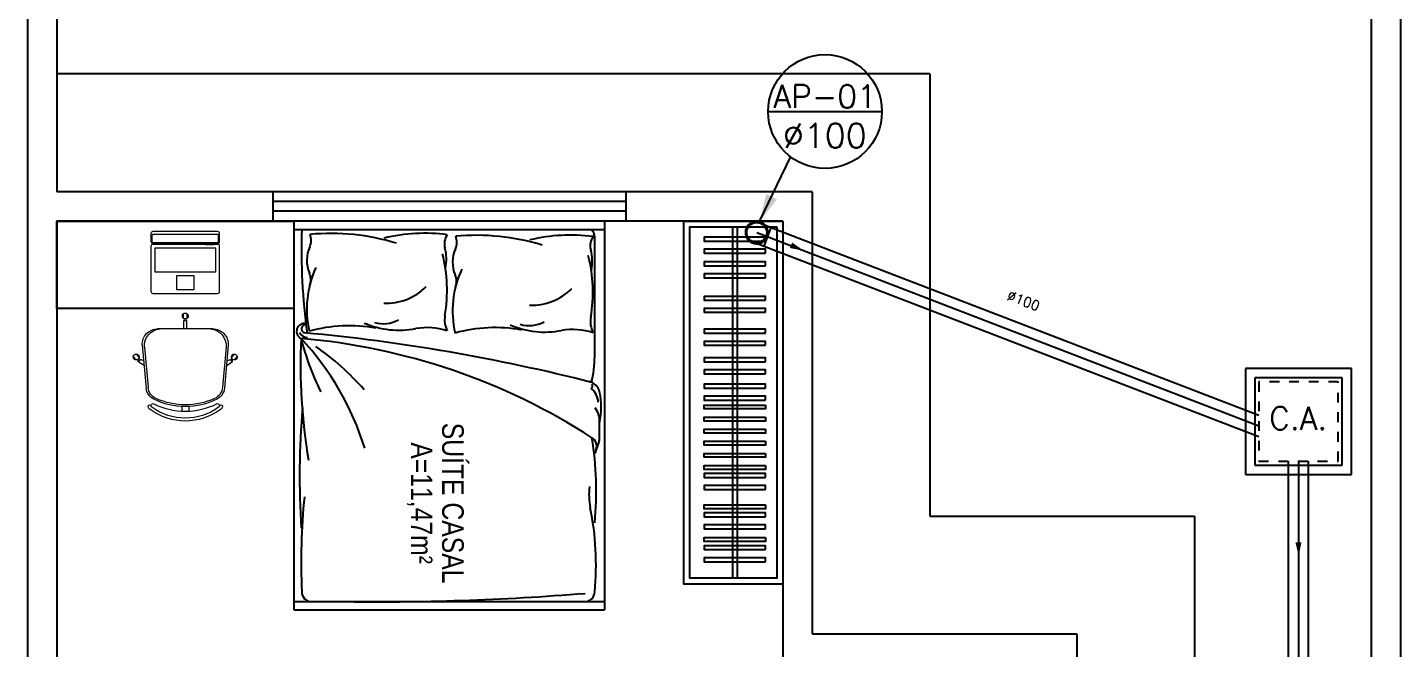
# Model space of a CAD drawing. Header units: millimetres. Extents: x 3923 to 4120, y 744 to 867.
# Drawn here: x 3970.79 to 3984.79, y 849.54 to 855.87 of the extents above; entities that cross this region are included whole.
import ezdxf
from ezdxf.enums import TextEntityAlignment as Align

# ---------------------------------------------------------------- set-up
doc = ezdxf.new("R2010")
doc.units = ezdxf.units.MM
doc.linetypes.add('HIDDEN', pattern=[0.375, 0.25, -0.125])
for name, color, linetype in [('-HIDRO', 8, 'Continuous'), ('A-PEN-C', 4, 'Continuous'), ('E-txt-g', 3, 'Continuous'), ('HIDROGRAFIA', 4, 'Continuous'), ('Texto-Tubos', 7, 'Continuous'), ('TigreCad', 3, 'Continuous'), ('Tinterno', 9, 'Continuous'), ('TUBULAÇÃO_ESGOTO', 5, 'Continuous')]:
    doc.layers.add(name, color=color, linetype=linetype)
doc.layers.add('E-Lay-9', color=9, linetype='Continuous', lineweight=9)
doc.layers.add('E-Txt-W', color=7, linetype='Continuous', lineweight=20)
doc.styles.add('F2', font='ARIALN.TTF')
doc.styles.add('R80', font='simplex.shx', dxfattribs={"height": 12})
doc.styles.add('REG60', font='romans.shx', dxfattribs={"width": 0.8, "height": 0.15})
doc.styles.add('REG80', font='romans.shx', dxfattribs={"width": 0.8, "height": 0.2})
doc.styles.add('ROMANS', font='romans__.ttf', dxfattribs={"height": 0.1})
doc.styles.add('TCTUBOS-TXT', font='txt.shx')

# ---------------------------------------------------------------- blocks, each defined once
blk = doc.blocks.new('TXT-AMB75')
at = {"layer": 'E-txt-g', "style": 'REG80', "width": 0.8, "flags": 8}
blk.add_attdef('TXT', text='', height=0.2, dxfattribs=at).set_placement((0.0055, 0.2964), align=Align.CENTER)
at = {"layer": 'E-Txt-W', "style": 'REG60', "width": 0.8, "flags": 8}
blk.add_attdef('TXT', text='', height=0.15, dxfattribs=at).set_placement((0.0055, 0.0271), align=Align.CENTER)
blk = doc.blocks.new('Cadeira')
at = {"layer": 'E-Lay-9', "color": 8}
for p, q in [((-0.0093, 0.0535), (-0.0093, 0.0769)), ((0.0096, 0.0535), (0.0096, 0.0769)), ((-0.1393, 0), (0.1393, 0)), ((-0.0075, 0), (-0.0075, 0.0425)), ((-0.0075, 0.0425), (-0.0056, 0.0425)), ((0.0056, 0.0425), (0.0075, 0.0425)), ((0.0075, 0), (0.0075, 0.0425)), ((-0.2355, -0.1467), (-0.2505, -0.1288)), ((-0.2192, -0.0836), (-0.1996, -0.3023)), ((-0.2087, -0.0936), (-0.1898, -0.2982)), ((0.2087, -0.0936), (0.1898, -0.2982)), ((0.2192, -0.0836), (0.1996, -0.3023)), ((0.2355, -0.1467), (0.2505, -0.1288)), ((-0.25, -0.1588), (-0.265, -0.1409)), ((-0.2398, -0.1647), (-0.2413, -0.1659)), ((-0.2133, -0.1847), (-0.2413, -0.1659)), ((-0.2298, -0.1563), (-0.2313, -0.1575)), ((-0.2144, -0.1618), (-0.2298, -0.1563)), ((0.2133, -0.1847), (0.2413, -0.1659)), ((0.2144, -0.1618), (0.2298, -0.1563)), ((0.2298, -0.1563), (0.2313, -0.1575)), ((0.2398, -0.1647), (0.2413, -0.1659)), ((0.25, -0.1588), (0.265, -0.1409)), ((-0.0175, -0.3961), (-0.0175, -0.4196)), ((0.0175, -0.3961), (0.0175, -0.4196))]:
    blk.add_line(p, q, dxfattribs=at)
blk.add_lwpolyline([(0.1631, -0.3812, -0.237888), (-0.1631, -0.3812, 0.605717), (-0.1738, -0.3953, 0.122717), (-0.17, -0.4, 0.323529), (0.17, -0.4, 0.122717), (0.1738, -0.3953, 0.605717)], format="xyb", close=True, dxfattribs=at)
for centre in [(0, 0.0466), (-0.2382, -0.1579), (0.2382, -0.1579)]:
    blk.add_circle(centre, 0.005, dxfattribs=at)
for centre, radius, start, end in [((0.0001, 0.0652), 0.015, 281.63338, 257.45365), ((-0.1393, -0.08), 0.08, 90, 182.56924), ((0, 0.0475), 0.0075, 221.81031, 318.18969), ((0.1393, -0.08), 0.08, 357.43076, 90), ((-0.1202, -0.0886), 0.0887, 95.59249, 183.25223), ((0.1202, -0.0886), 0.0887, 356.74777, 84.40751), ((-0.2502, -0.1438), 0.015, 322.54635, 298.36662), ((0.2502, -0.1438), 0.015, 241.63338, 217.45365), ((-0.2388, -0.1573), 0.0075, 261.81031, 358.18969), ((0.2388, -0.1573), 0.0075, 181.81031, 278.18969), ((-0.1299, -0.296), 0.07, 185.12125, 243.60471), ((-0.1201, -0.2918), 0.07, 185.2999, 245.73609), ((0.1201, -0.2918), 0.07, 294.26391, 354.7001), ((0.1299, -0.296), 0.07, 296.39529, 354.87875), ((-0.1819, -0.3961), 0.00782, 29.81088, 225.32554), ((-0.1625, -0.39), 0.0275, 205.14546, 233.45713), ((0, -0.1648), 0.3052, 234.12379, 305.87621), ((-0.1625, -0.39), 0.0125, 205.14546, 233.1301), ((0, -0.0343), 0.3622, 243.60471, 296.39529), ((0, -0.0254), 0.3622, 245.73609, 294.26391), ((0.1819, -0.3961), 0.00782, 314.67446, 150.18912), ((0.1625, -0.39), 0.0275, 306.54287, 334.85454)]:
    blk.add_arc(centre, radius, start, end, dxfattribs=at)
blk = doc.blocks.new('Notebook')
at = {"layer": 'E-Lay-9', "color": 8}
for p, q in [((-0.175, 0.305), (-0.175, 0.3)), ((-0.175, 0.3), (-0.175, 0.265)), ((0.165, 0.315), (-0.165, 0.315)), ((0.175, 0.3), (0.175, 0.305)), ((0.175, 0.265), (0.175, 0.3)), ((-0.165, 0.255), (0.165, 0.255))]:
    blk.add_line(p, q, dxfattribs=at)
for points in [[(-0.165, 0.26), (0.165, 0.26, 0.414214), (0.17, 0.265), (0.17, 0.295, 0.414214), (0.165, 0.3), (-0.165, 0.3, 0.414214), (-0.17, 0.295), (-0.17, 0.265, 0.414214)], [(-0.165, 0), (0.165, 0, 0.414214), (0.175, 0.01), (0.175, 0.24, 0.414214), (0.165, 0.25), (-0.165, 0.25, 0.414214), (-0.175, 0.24), (-0.175, 0.01, 0.414214)]]:
    blk.add_lwpolyline(points, format="xyb", close=True, dxfattribs=at)
for points in [[(-0.155, 0.11), (0.155, 0.11), (0.155, 0.23), (-0.155, 0.23)], [(-0.105, 0.25), (-0.145, 0.25), (-0.145, 0.255), (-0.105, 0.255)], [(0.105, 0.25), (0.145, 0.25), (0.145, 0.255), (0.105, 0.255)], [(-0.045, 0.02), (0.045, 0.02), (0.045, 0.09), (-0.045, 0.09)]]:
    blk.add_lwpolyline(points, close=True, dxfattribs=at)
for centre, start, end in [((-0.165, 0.305), 90, 180), ((0.165, 0.305), 0, 90), ((-0.165, 0.265), 180, 270), ((0.165, 0.265), 270, 360)]:
    blk.add_arc(centre, 0.01, start, end, dxfattribs=at)
blk = doc.blocks.new('j9n100s')
at = {"layer": 'TigreCad'}
for p, q in [((27.3, 50.8), (60, 50.8)), ((27.3, -50.8), (60, -50.8))]:
    blk.add_line(p, q, dxfattribs=at)
blk.add_circle((0, 0), 53.2, dxfattribs=at)
for start, end in [(61.78498, 298.21502), (298.21502, 61.78498)]:
    blk.add_arc((0, 0), 57.7, start, end, dxfattribs=at)
at = {"layer": 'Tinterno'}
blk.add_line((60, -50.8), (60, 50.8), dxfattribs=at)
blk.add_circle((0, 0), 51, dxfattribs=at)
blk = doc.blocks.new('_cxareia')
for p, q in [((40, 40), (-40, 40)), ((-40, 40), (-40, -40)), ((40, -40), (40, 40)), ((-40, -40), (40, -40))]:
    blk.add_line(p, q)
at = {"color": 1, "linetype": 'Continuous', "ltscale": 0.5}
for p, q in [((33, 33), (-33, 33)), ((-33, 33), (-33, -33)), ((33, -33), (33, 33)), ((-33, -33), (33, -33))]:
    blk.add_line(p, q, dxfattribs=at)
at = {"color": 1, "linetype": 'HIDDEN', "ltscale": 0.5}
for p, q in [((30, 30), (-30, 30)), ((-30, 30), (-30, -30)), ((30, -30), (30, 30)), ((-30, -30), (30, -30))]:
    blk.add_line(p, q, dxfattribs=at)
at = {"style": 'R80'}
blk.add_text('C.A.', height=17.28, dxfattribs=at).set_placement((-22, -6.1))

msp = doc.modelspace()

# ---------------------------------------------------------------- linework, layer by layer
at = {"layer": '-HIDRO', "linetype": 'Continuous'}
for p, q in [((3970.791, 860.498), (3970.791, 810.498)), ((3984.791, 860.498), (3984.791, 810.498)), ((3971.091, 860.198), (3971.091, 854.196)), ((3984.491, 860.198), (3984.491, 810.798)), ((3979.991, 855.396), (3971.091, 855.396)), ((3979.991, 855.396), (3979.991, 850.889)), ((3973.291, 854.196), (3971.091, 854.196)), ((3973.291, 854.196), (3973.291, 853.896)), ((3978.791, 854.196), (3976.891, 854.196)), ((3976.891, 854.196), (3976.891, 853.896)), ((3978.791, 854.196), (3978.791, 849.689)), ((3971.091, 853.896), (3971.091, 847.696)), ((3973.291, 853.896), (3971.091, 853.896)), ((3971.091, 853.896), (3971.091, 847.696)), ((3978.491, 853.896), (3976.891, 853.896)), ((3978.491, 853.896), (3978.491, 849.289)), ((3979.991, 850.889), (3982.691, 850.889)), ((3982.691, 850.889), (3982.691, 824.678)), ((3978.791, 849.689), (3981.491, 849.689)), ((3981.491, 849.689), (3981.491, 844.089))]:
    msp.add_line(p, q, dxfattribs=at)
at = {"layer": '-HIDRO'}
for p, q in [((3976.891, 854.196), (3973.291, 854.196)), ((3976.891, 854.096), (3973.291, 854.096)), ((3976.891, 853.996), (3973.291, 853.996)), ((3976.674, 853.896), (3973.291, 853.896)), ((3976.891, 853.896), (3973.291, 853.896)), ((3973.508, 853.896), (3973.508, 849.933)), ((3976.674, 853.896), (3976.674, 849.933)), ((3973.508, 853.811), (3976.674, 853.811)), ((3976.575, 852.515), (3976.575, 853.732)), ((3977.978, 853.836), (3977.978, 850.255)), ((3978.028, 853.836), (3978.028, 850.255)), ((3976.624, 851.679), (3976.624, 851.873)), ((3976.618, 851.645), (3976.575, 851.528)), ((3973.508, 850.018), (3976.674, 850.018)), ((3973.508, 849.933), (3976.674, 849.933))]:
    msp.add_line(p, q, dxfattribs=at)
for points in [[(3971.091, 853.006), (3971.091, 853.896), (3973.508, 853.896), (3973.508, 853.006)], [(3978.491, 853.896), (3978.491, 850.195), (3977.483, 850.195), (3977.483, 853.896)], [(3978.431, 853.836), (3978.431, 850.255), (3977.543, 850.255), (3977.543, 853.836)], [(3978.316, 850.547), (3978.316, 850.587), (3977.692, 850.587), (3977.692, 850.547)], [(3978.316, 850.423), (3978.316, 850.463), (3977.692, 850.463), (3977.692, 850.423)]]:
    msp.add_lwpolyline(points, close=True, dxfattribs=at)
at = {"layer": '-HIDRO', "ltscale": 0.5}
for points in [[(3978.316, 853.693), (3978.316, 853.733), (3977.692, 853.733), (3977.692, 853.693)], [(3978.316, 853.57), (3978.316, 853.61), (3977.692, 853.61), (3977.692, 853.57)], [(3978.316, 853.44), (3978.316, 853.48), (3977.692, 853.48), (3977.692, 853.44)], [(3978.316, 853.317), (3978.316, 853.357), (3977.692, 853.357), (3977.692, 853.317)], [(3978.316, 853.089), (3978.316, 853.129), (3977.692, 853.129), (3977.692, 853.089)], [(3978.316, 852.966), (3978.316, 853.006), (3977.692, 853.006), (3977.692, 852.966)], [(3978.316, 852.753), (3978.316, 852.793), (3977.692, 852.793), (3977.692, 852.753)], [(3978.316, 852.63), (3978.316, 852.67), (3977.692, 852.67), (3977.692, 852.63)], [(3978.316, 852.462), (3978.316, 852.502), (3977.692, 852.502), (3977.692, 852.462)], [(3978.316, 852.339), (3978.316, 852.379), (3977.692, 852.379), (3977.692, 852.339)], [(3978.316, 852.193), (3978.316, 852.233), (3977.692, 852.233), (3977.692, 852.193)], [(3978.316, 852.07), (3978.316, 852.11), (3977.692, 852.11), (3977.692, 852.07)], [(3978.316, 852.021), (3978.316, 851.981), (3977.692, 851.981), (3977.692, 852.021)], [(3978.316, 851.898), (3978.316, 851.858), (3977.692, 851.858), (3977.692, 851.898)], [(3978.316, 851.775), (3978.316, 851.735), (3977.692, 851.735), (3977.692, 851.775)], [(3978.316, 851.651), (3978.316, 851.611), (3977.692, 851.611), (3977.692, 851.651)], [(3978.316, 851.528), (3978.316, 851.488), (3977.692, 851.488), (3977.692, 851.528)], [(3978.316, 851.405), (3978.316, 851.365), (3977.692, 851.365), (3977.692, 851.405)], [(3978.316, 851.283), (3978.316, 851.323), (3977.692, 851.323), (3977.692, 851.283)], [(3978.316, 851.16), (3978.316, 851.2), (3977.692, 851.2), (3977.692, 851.16)], [(3978.316, 851.003), (3978.316, 850.963), (3977.692, 850.963), (3977.692, 851.003)], [(3978.316, 850.881), (3978.316, 850.921), (3977.692, 850.921), (3977.692, 850.881)], [(3978.316, 850.758), (3978.316, 850.798), (3977.692, 850.798), (3977.692, 850.758)], [(3978.316, 850.669), (3978.316, 850.629), (3977.692, 850.629), (3977.692, 850.669)]]:
    msp.add_lwpolyline(points, close=True, dxfattribs=at)
at = {"layer": '-HIDRO'}
for centre, radius, start, end in [((3980.217, 853.622), 6.633, 178.3703, 187.5322), ((3973.52, 853.7), 0.163, 335.7877, 21.7124), ((3973.882, 851.445), 2.325, 73.2017, 95.199), ((3974.841, 852.006), 1.766, 82.5099, 103.5732), ((3975.2, 853.665), 0.158, 144.3788, 195.1988), ((3975.006, 853.681), 0.163, 335.7877, 21.7124), ((3975.368, 851.426), 2.325, 73.2017, 95.199), ((3976.328, 851.987), 1.766, 82.5099, 103.5732), ((3976.686, 853.646), 0.158, 144.3788, 195.1988), ((3976.476, 853.732), 0.0988, 360, 53.1301), ((3973.973, 853.496), 0.334, 155.7877, 202.8808), ((3974.626, 853.509), 0.437, 347.312, 15.1988), ((3975.459, 853.477), 0.334, 155.7877, 202.8808), ((3976.113, 853.49), 0.437, 347.312, 15.1988), ((3973.552, 853.189), 1.517, 350.3711, 14.26), ((3975.039, 853.17), 1.517, 350.3711, 14.26), ((3974.647, 853), 1.008, 155.118, 192.9862), ((3973.509, 853.3), 0.17, 339.0161, 22.8808), ((3976.133, 852.981), 1.008, 155.118, 192.9862), ((3974.995, 853.281), 0.17, 339.0161, 22.8808), ((3974.445, 853.64), 0.582, 267.8295, 315.0098), ((3975.931, 853.621), 0.582, 267.8295, 315.0098), ((3974.419, 853.183), 0.333, 254.1407, 297.6985), ((3975.298, 852.892), 0.254, 170.3711, 206.9649), ((3976.784, 852.874), 0.254, 170.3711, 206.9649), ((3973.617, 852.772), 0.0818, 81.6091, 243.9382), ((3973.641, 852.792), 0.0818, 202.6052, 274.4989), ((3973.625, 852.797), 0.0413, 81.2915, 258.1256), ((3971.895, 834.054), 18.782, 75.6716, 84.7419), ((3974.071, 851.3), 1.529, 79.7638, 105.4497), ((3974.578, 853.676), 0.892, 246.6878, 281.1217), ((3974.863, 852.121), 0.689, 72.3598, 99.3926), ((3975.558, 851.281), 1.529, 79.7638, 105.4497), ((3976.065, 853.657), 0.892, 246.6878, 281.1217), ((3975.905, 853.164), 0.333, 254.1407, 297.6985), ((3976.349, 852.102), 0.689, 72.3598, 99.3926), ((3979.5, 852.439), 5.925, 177.4941, 189.5094), ((3971.471, 850.725), 2.889, 17.2387, 43.0858), ((3973.046, 846.277), 6.444, 57.0954, 85.2363), ((3976.245, 853.372), 2.748, 194.1894, 206.3096), ((3972.091, 850.29), 2.848, 41.512, 54.8728), ((3975.319, 852.532), 1.256, 347.089, 359.2313), ((3976.49, 852.124), 0.138, 12.8827, 78.3869), ((3976.518, 852.216), 0.0329, 308.531, 30.6976), ((3976.412, 852.035), 0.2, 4.6849, 50.5984), ((3975.94, 851.998), 0.702, 346.9286, 12.8827), ((3981.485, 851.291), 7.92, 174.9255, 183.8008), ((3976.411, 851.861), 0.213, 356.6017, 37.7302), ((3973.34, 851.15), 3.251, 354.178, 9.5071), ((3976.497, 851.602), 0.0988, 339.7541, 59.4872), ((3976.525, 851.679), 0.0988, 339.7541, 360), ((3976.525, 851.679), 0.0988, 339.7541, 360), ((3980.472, 850.414), 6.891, 174.3997, 182.4764), ((3977.175, 851.104), 0.659, 172.4747, 191.3425), ((3973.699, 850.393), 2.889, 354.515, 11.6057), ((3973.686, 850.116), 0.0988, 180, 270), ((3974.344, 876.426), 26.411, 269.1705, 274.6303), ((3976.476, 850.116), 0.0988, 270, 360)]:
    msp.add_arc(centre, radius, start, end, dxfattribs=at)
at = {"layer": 'A-PEN-C'}
for p, q in [((3978.342, 855.013), (3979.503, 855.013)), ((3978.256, 853.892), (3978.571, 854.547))]:
    msp.add_line(p, q, dxfattribs=at)
msp.add_circle((3978.923, 855.013), 0.58, dxfattribs=at)
msp.add_solid([(3978.256, 853.892), (3978.324, 854.172), (3978.432, 854.12)], dxfattribs=at)
at = {"layer": 'TigreCad'}
for p, q in [((3978.375, 853.832), (3983.345, 851.919)), ((3978.302, 853.642), (3983.345, 851.701)), ((3983.648, 832.227), (3983.648, 851.447)), ((3983.851, 832.227), (3983.851, 851.447))]:
    msp.add_line(p, q, dxfattribs=at)
at = {"layer": 'TUBULAÇÃO_ESGOTO'}
for p, q in [((3978.226, 853.78), (3983.345, 851.81)), ((3983.75, 851.447), (3983.75, 832.227))]:
    msp.add_line(p, q, dxfattribs=at)
for points in [[(3978.706, 853.594), (3978.564, 853.622), (3978.588, 853.677)], [(3983.752, 850.48), (3983.72, 850.62), (3983.78, 850.621)]]:
    msp.add_solid(points, dxfattribs=at)

# ---------------------------------------------------------------- block references
at = {"layer": '-HIDRO', "yscale": 2, "zscale": 2}
for name, p, xscale in [('Notebook', (3972.4, 853.159, 6.572), 2), ('Cadeira', (3972.4, 852.798, 6.572), -2)]:
    msp.add_blockref(name, p, dxfattribs=dict(at, xscale=xscale))
at = {"layer": '-HIDRO'}
ref = msp.add_blockref('TXT-AMB75', (3974.587, 851.029), dxfattribs=dict(at, xscale=1.458, yscale=1.458, zscale=1.458, rotation=270))
ref.add_attrib('TXT', 'SUÍTE CASAL', dxfattribs={"layer": 'E-txt-g', "color": 2, "height": 0.22, "rotation": 270, "style": 'F2'}).set_placement((3975.019, 851.021), align=Align.CENTER)
ref.add_attrib('TXT', 'A=11,47m²', dxfattribs={"layer": 'E-Txt-W', "height": 0.22, "rotation": 270, "style": 'F2'}).set_placement((3974.7, 851.021), align=Align.CENTER)
at = {"layer": 'HIDROGRAFIA', "xscale": 0.01350000000093132, "yscale": 0.01350000000002183, "zscale": 0.0135}
msp.add_blockref('_cxareia', (3983.75, 851.852), dxfattribs=at)
at = {"layer": 'TigreCad', "xscale": 0.002, "yscale": 0.002, "zscale": 0.002, "rotation": 338.9450755358823}
msp.add_blockref('j9n100s', (3978.226, 853.78), dxfattribs=at)

# ---------------------------------------------------------------- texts
at = {"layer": 'A-PEN-C', "style": 'ROMANS'}
for s, height, p in [('AP-01', 0.234, (3978.923, 855.05)), ('%%C100', 0.2494, (3978.921, 854.643))]:
    msp.add_text(s, height=height, dxfattribs=at).set_placement(p, align=Align.CENTER)
at = {"layer": 'Texto-Tubos', "style": 'TCTUBOS-TXT'}
msp.add_text('%%C100', height=0.1, rotation=338.9451, dxfattribs=at).set_placement((3980.929, 853.038), align=Align.CENTER)

doc.saveas('drawing.dxf')
